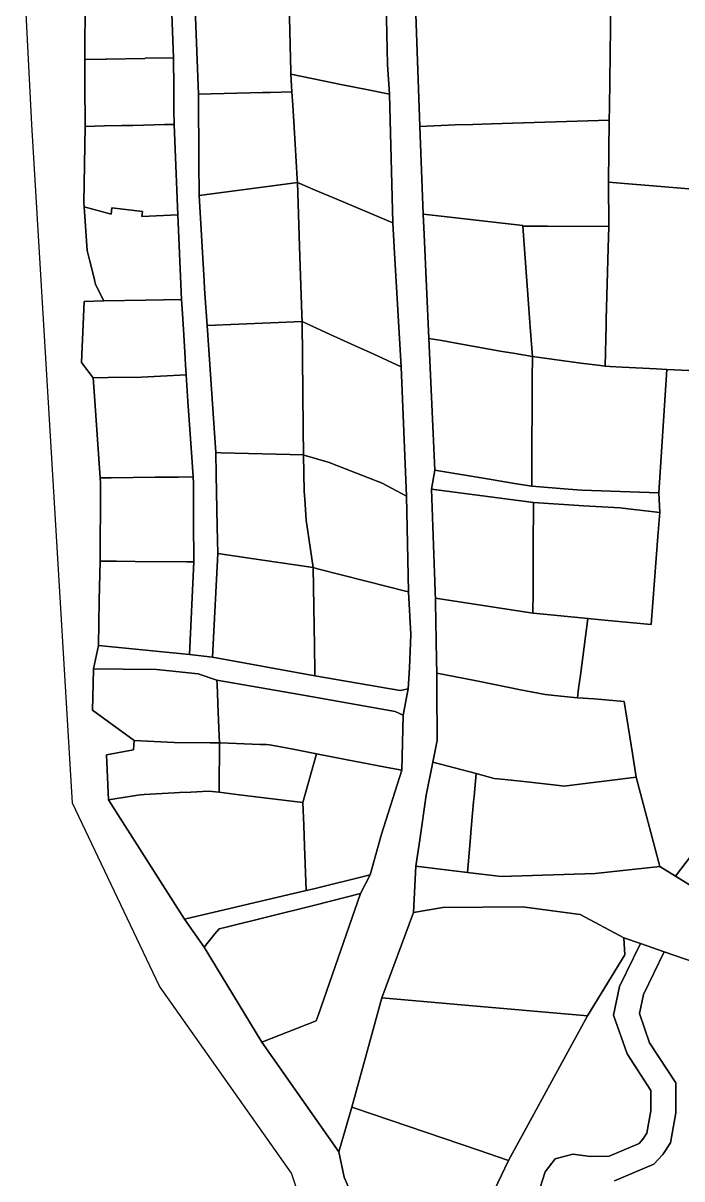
# Model space of a CAD drawing. Header units: inches. Extents: x 469561 to 471650, y 1000291 to 1003909.
# Drawn here: x 469973.5 to 470104.8, y 1002006.8 to 1002237.2 of the extents above; entities that cross this region are included whole.
import ezdxf

# ---------------------------------------------------------------- set-up
doc = ezdxf.new("R2010")
doc.units = ezdxf.units.IN
doc.header["$MEASUREMENT"] = 0
doc.layers.add('Gulele_10_08_New_Parcel', color=7, linetype='Continuous')

msp = doc.modelspace()

# ---------------------------------------------------------------- linework, layer by layer
at = {"layer": 'Gulele_10_08_New_Parcel'}
for points in [[(470026.188, 1002252.7846), (470042.6938, 1002255.4998), (470045.6541, 1002252.3729), (470045.8286, 1002244.2312), (470046.1562, 1002228.9471), (470046.1571, 1002228.9336), (470046.5363, 1002222.9679), (470042.2838, 1002223.8337), (470037.1994, 1002224.8688), (470026.8937, 1002226.967), (470026.8813, 1002227.4202), (470026.5127, 1002240.9069), (470026.4116, 1002244.6042)], [(470051.2332, 1002253.8924), (470052.7708, 1002255.6143), (470058.6848, 1002256.3954), (470058.6103, 1002250.0597), (470058.5569, 1002245.5219), (470067.8298, 1002244.3136), (470069.1114, 1002244.1466), (470075.015, 1002243.4546), (470078.4685, 1002243.0498), (470079.6277, 1002242.9139), (470090.6727, 1002241.6192), (470090.3786, 1002220.3426), (470090.3435, 1002217.8017), (470066.842, 1002217.0805), (470063.1748, 1002216.9679), (470059.6552, 1002216.8599), (470052.6013, 1002216.544)], [(470007.4151, 1002250.3661), (470026.188, 1002252.7846), (470026.4116, 1002244.6042), (470026.5127, 1002240.9069), (470026.8813, 1002227.4202), (470026.8937, 1002226.967), (470027.102, 1002223.4929), (470022.7331, 1002223.344), (470021.2459, 1002223.3067), (470008.4693, 1002222.9864)], [(469985.7951, 1002229.9014), (469985.8898, 1002242.3619), (469985.926, 1002247.1241), (469989.9929, 1002247.1746), (470002.7555, 1002248.9819), (470002.8676, 1002246.1529), (470003.4977, 1002230.2582), (469997.8149, 1002230.1437), (469997.7585, 1002230.1425), (469990.1518, 1002229.9892), (469989.9967, 1002229.9861)], [(469985.7951, 1002229.9014), (469989.9967, 1002229.9861), (469990.1518, 1002229.9892), (469997.7585, 1002230.1425), (469997.8149, 1002230.1437), (470003.4977, 1002230.2582), (470003.5471, 1002224.1637), (470003.5816, 1002219.9013), (470003.6054, 1002216.9674), (470001.7524, 1002216.9265), (469995.359, 1002216.7852), (469993.2012, 1002216.7376), (469989.7704, 1002216.6618), (469985.8556, 1002216.5753), (469985.8169, 1002225.1061)], [(470046.5363, 1002222.9679), (470047.1832, 1002197.3855), (470045.9693, 1002197.8966), (470036.0334, 1002202.0802), (470031.7417, 1002203.8871), (470028.1875, 1002205.3837), (470028.1429, 1002206.1275), (470027.729, 1002213.0324), (470027.2641, 1002220.7887), (470027.102, 1002223.4929), (470026.8937, 1002226.967), (470037.1994, 1002224.8688), (470042.2838, 1002223.8337)], [(470024.7567, 1002204.9304), (470008.6061, 1002202.7963), (470008.5555, 1002209.4596), (470008.555, 1002209.5247), (470008.4693, 1002222.9864), (470021.2459, 1002223.3067), (470022.7331, 1002223.344), (470027.102, 1002223.4929), (470027.2641, 1002220.7887), (470027.729, 1002213.0324), (470028.1429, 1002206.1275), (470028.1875, 1002205.3837)], [(470052.6013, 1002216.544), (470059.6552, 1002216.8599), (470063.1748, 1002216.9679), (470066.842, 1002217.0805), (470090.3435, 1002217.8017), (470090.173, 1002205.474), (470090.2322, 1002196.621), (470078.0148, 1002196.6873), (470077.2761, 1002196.6913), (470073.1288, 1002196.7138), (470073.1185, 1002196.8562), (470057.4048, 1002198.6228), (470053.2406, 1002199.091)], [(469985.6133, 1002201.3109), (469985.8556, 1002216.5753), (469989.7704, 1002216.6618), (469993.2012, 1002216.7376), (469995.359, 1002216.7852), (470001.7524, 1002216.9265), (470003.6054, 1002216.9674), (470004.3852, 1002198.9433), (469997.1814, 1002198.6205), (469997.2971, 1002199.6272), (469991.2081, 1002200.3271), (469991.0676, 1002199.1052), (469985.6683, 1002200.5314)], [(470008.6061, 1002202.7963), (470024.7567, 1002204.9304), (470028.1875, 1002205.3837), (470028.6172, 1002192.7361), (470028.6873, 1002190.6717), (470029.0818, 1002179.0591), (470029.0859, 1002178.939), (470029.1285, 1002177.6841), (470010.1916, 1002176.9196), (470009.7361, 1002183.2469), (470009.6624, 1002184.2708), (470009.5739, 1002185.8221)], [(470047.5404, 1002191.3394), (470048.8793, 1002168.6793), (470042.5841, 1002171.5494), (470039.7238, 1002172.8535), (470038.8091, 1002173.2705), (470034.7303, 1002175.1301), (470032.8842, 1002175.9718), (470030.2884, 1002177.1553), (470029.1285, 1002177.6841), (470029.0859, 1002178.939), (470029.0818, 1002179.0591), (470028.6873, 1002190.6717), (470028.6172, 1002192.7361), (470028.1875, 1002205.3837), (470031.7417, 1002203.8871), (470036.0334, 1002202.0802), (470045.9693, 1002197.8966), (470047.1832, 1002197.3855)], [(470089.4993, 1002168.7793), (470089.7166, 1002177.0355), (470089.7448, 1002178.1037), (470090.1194, 1002192.3342), (470090.2322, 1002196.621), (470090.173, 1002205.474), (470113.4474, 1002203.5314), (470112.2044, 1002170.9335), (470112.0785, 1002167.6314), (470101.8449, 1002168.1517), (470099.7675, 1002168.2573), (470092.8816, 1002168.6073), (470090.4549, 1002168.7307)], [(469985.6683, 1002200.5314), (469991.0676, 1002199.1052), (469991.2081, 1002200.3271), (469997.2971, 1002199.6272), (469997.1814, 1002198.6205), (470004.3852, 1002198.9433), (470005.1142, 1002182.0929), (469997.9276, 1002181.9689), (469989.5877, 1002181.8249), (469987.9693, 1002185.0793), (469987.7397, 1002186.0008), (469987.5952, 1002186.5808), (469986.8101, 1002189.7322), (469986.2796, 1002191.8616)], [(470053.2406, 1002199.091), (470057.4048, 1002198.6228), (470073.1185, 1002196.8562), (470073.1288, 1002196.7138), (470074.3186, 1002180.2502), (470074.5839, 1002176.5782), (470075.0096, 1002170.6881), (470071.1855, 1002171.3628), (470069.0251, 1002171.744), (470060.1712, 1002173.3062), (470056.9449, 1002173.8755), (470054.358, 1002174.3319), (470053.4227, 1002195.0559)], [(470073.1288, 1002196.7138), (470077.2761, 1002196.6913), (470078.0148, 1002196.6873), (470090.2322, 1002196.621), (470090.1194, 1002192.3342), (470089.7448, 1002178.1037), (470089.7166, 1002177.0355), (470089.4993, 1002168.7793), (470088.6073, 1002168.8968), (470084.6985, 1002169.4117), (470075.0096, 1002170.6881), (470074.5839, 1002176.5782), (470074.3186, 1002180.2502)], [(469985.1842, 1002169.5068), (469985.6687, 1002181.6611), (469989.5877, 1002181.8249), (469997.9276, 1002181.9689), (470005.1142, 1002182.0929), (470005.2835, 1002179.2514), (470005.4704, 1002176.1149), (470005.7421, 1002171.5568), (470005.8922, 1002169.0373), (470006.009, 1002167.0775), (469997.0809, 1002166.5834), (469990.5001, 1002166.5215), (469987.4843, 1002166.4932)], [(470010.1916, 1002176.9196), (470029.1285, 1002177.6841), (470029.3293, 1002156.3934), (470029.3793, 1002151.0944), (470013.0071, 1002151.5421), (470011.8971, 1002151.5724)], [(470029.1285, 1002177.6841), (470030.2884, 1002177.1553), (470032.8842, 1002175.9718), (470034.7303, 1002175.1301), (470038.8091, 1002173.2705), (470039.7238, 1002172.8535), (470042.5841, 1002171.5494), (470048.8793, 1002168.6793), (470049.9473, 1002142.8685), (470045.066, 1002145.4562), (470036.0538, 1002148.9828), (470034.5293, 1002149.5793), (470033.8584, 1002149.7767), (470029.6983, 1002151.0006), (470029.3793, 1002151.0944), (470029.3293, 1002156.3934)], [(470054.358, 1002174.3319), (470056.9449, 1002173.8755), (470060.1712, 1002173.3062), (470069.0251, 1002171.744), (470071.1855, 1002171.3628), (470075.0096, 1002170.6881), (470074.9879, 1002166.2654), (470074.965, 1002161.6036), (470074.9185, 1002152.1266), (470074.8828, 1002144.8681), (470071.8789, 1002145.3626), (470066.4004, 1002146.2646), (470055.593, 1002148.0438), (470055.25, 1002155.3441)], [(470074.8828, 1002144.8681), (470074.9185, 1002152.1266), (470074.965, 1002161.6036), (470074.9879, 1002166.2654), (470075.0096, 1002170.6881), (470084.6985, 1002169.4117), (470088.6073, 1002168.8968), (470089.4993, 1002168.7793), (470090.4549, 1002168.7307), (470092.8816, 1002168.6073), (470099.7675, 1002168.2573), (470101.8449, 1002168.1517), (470100.2271, 1002143.532), (470084.9011, 1002144.051), (470082.1536, 1002144.2751)], [(469987.4843, 1002166.4932), (469990.5001, 1002166.5215), (469997.0809, 1002166.5834), (470006.009, 1002167.0775), (470006.3774, 1002161.735), (470007.0756, 1002151.6096), (470007.4121, 1002146.7292), (470004.4051, 1002146.6962), (470000.1941, 1002146.6501), (469999.8064, 1002146.6458), (469991.0968, 1002146.5504), (469989.6892, 1002146.5349), (469988.8739, 1002146.526), (469987.677, 1002163.7242)], [(470011.8971, 1002151.5724), (470013.0071, 1002151.5421), (470029.3793, 1002151.0944), (470029.5402, 1002143.8095), (470029.649, 1002142.3022), (470029.9518, 1002138.1049), (470030.7884, 1002132.2491), (470031.3045, 1002128.6365), (470021.2722, 1002130.1274), (470012.3088, 1002131.4594), (470012.2, 1002136.777), (470011.9866, 1002147.1995)], [(470029.3793, 1002151.0944), (470029.6983, 1002151.0006), (470033.8584, 1002149.7767), (470034.5293, 1002149.5793), (470036.0538, 1002148.9828), (470045.066, 1002145.4562), (470049.9473, 1002142.8685), (470050.0628, 1002136.6312), (470050.3001, 1002123.8141), (470049.4305, 1002124.0349), (470046.3153, 1002124.8257), (470032.202, 1002128.4087), (470031.3045, 1002128.6365), (470030.7884, 1002132.2491), (470029.9518, 1002138.1049), (470029.649, 1002142.3022), (470029.5402, 1002143.8095)], [(469988.8505, 1002129.9215), (469988.9422, 1002144.5624), (469988.9478, 1002145.4648), (469988.8739, 1002146.526), (469989.6892, 1002146.5349), (469991.0968, 1002146.5504), (469999.8064, 1002146.6458), (470000.1941, 1002146.6501), (470004.4051, 1002146.6962), (470007.4121, 1002146.7292), (470007.4993, 1002145.4648), (470007.4993, 1002144.6375), (470007.4993, 1002142.8973), (470007.4993, 1002141.0793), (470007.5002, 1002140.733), (470007.5078, 1002137.8797), (470007.5293, 1002129.7793), (470006.052, 1002129.7905), (469995.8561, 1002129.8682), (469992.1002, 1002129.8968)], [(470054.9393, 1002144.2793), (470055.593, 1002148.0438), (470066.4004, 1002146.2646), (470071.8789, 1002145.3626), (470074.8828, 1002144.8681), (470082.1536, 1002144.2751), (470084.9011, 1002144.051), (470100.2271, 1002143.532), (470100.4174, 1002139.623), (470092.9667, 1002140.4995), (470092.5152, 1002140.528), (470087.6812, 1002140.8328), (470085.2912, 1002140.9836), (470075.2464, 1002141.617)], [(470054.9393, 1002144.2793), (470075.2464, 1002141.617), (470075.2009, 1002132.5528), (470075.1569, 1002123.7895), (470075.1358, 1002119.5778), (470055.6932, 1002122.5325), (470055.6598, 1002123.495), (470055.5698, 1002126.0913), (470055.5203, 1002127.5205)], [(470075.1358, 1002119.5778), (470075.1569, 1002123.7895), (470075.2009, 1002132.5528), (470075.2464, 1002141.617), (470085.2912, 1002140.9836), (470087.6812, 1002140.8328), (470092.5152, 1002140.528), (470092.9667, 1002140.4995), (470100.4174, 1002139.623), (470100.0492, 1002134.8589), (470098.6897, 1002117.2661), (470089.3727, 1002118.1805), (470086.0666, 1002118.505), (470084.7317, 1002118.636), (470075.8723, 1002119.5055)], [(470011.2472, 1002110.781), (470012.3088, 1002131.4594), (470021.2722, 1002130.1274), (470031.3045, 1002128.6365), (470031.5617, 1002112.9894), (470031.5743, 1002112.2198), (470031.6332, 1002108.6383), (470031.6594, 1002107.0434)], [(469988.5396, 1002113.1047), (469988.7063, 1002122.1191), (469988.8505, 1002129.9215), (469992.1002, 1002129.8968), (469995.8561, 1002129.8682), (470006.052, 1002129.7905), (470007.5293, 1002129.7793), (470006.6822, 1002111.3278)], [(470031.3045, 1002128.6365), (470032.202, 1002128.4087), (470046.3153, 1002124.8257), (470049.4305, 1002124.0349), (470050.3001, 1002123.8141), (470050.7679, 1002115.3248), (470050.5002, 1002108.6602), (470050.2818, 1002104.4547), (470048.6916, 1002104.1388), (470031.6594, 1002107.0434), (470031.6332, 1002108.6383), (470031.5743, 1002112.2198), (470031.5617, 1002112.9894)], [(470055.6932, 1002122.5325), (470075.1358, 1002119.5778), (470075.8723, 1002119.5055), (470084.7317, 1002118.636), (470086.0666, 1002118.505), (470084.5743, 1002107.1923), (470084.2218, 1002104.5204), (470083.9821, 1002102.7035), (470080.6625, 1002103.0249), (470077.5866, 1002103.3227), (470072.6622, 1002104.3001), (470067.8202, 1002105.2611), (470063.5231, 1002106.114), (470055.9696, 1002107.6132), (470055.9235, 1002110.2223), (470055.7193, 1002121.7793)], [(469987.5676, 1002108.4347), (469988.5396, 1002113.1047), (470006.6822, 1002111.3278), (470011.2472, 1002110.781), (470031.6594, 1002107.0434), (470048.6916, 1002104.1388), (470050.2818, 1002104.4547), (470049.2539, 1002099.2511), (470047.658, 1002099.9642), (470028.9902, 1002103.263), (470012.1316, 1002106.2252), (470008.3787, 1002107.4617), (470005.2441, 1002107.7993), (470003.3765, 1002108.0004), (470000.1087, 1002108.3523), (470000.0875, 1002108.3524), (469993.4311, 1002108.3962)], [(469987.3549, 1002100.2126), (469987.4903, 1002105.4474), (469987.5676, 1002108.4347), (469993.4311, 1002108.3962), (470000.0875, 1002108.3524), (470000.1087, 1002108.3523), (470003.3765, 1002108.0004), (470005.2441, 1002107.7993), (470008.3787, 1002107.4617), (470012.1316, 1002106.2252), (470012.1675, 1002105.3783), (470012.1678, 1002105.3688), (470012.3236, 1002101.6877), (470012.3356, 1002101.4032), (470012.603, 1002095.0802), (470012.6605, 1002093.7216), (470010.7891, 1002093.7285), (470003.6277, 1002093.7551), (469995.6683, 1002094.1877)], [(470055.1714, 1002089.8929), (470056.0494, 1002094.2032), (470055.9895, 1002104.2671), (470055.9696, 1002107.6132), (470063.5231, 1002106.114), (470067.8202, 1002105.2611), (470072.6622, 1002104.3001), (470077.5866, 1002103.3227), (470080.6625, 1002103.0249), (470083.9821, 1002102.7035), (470087.3062, 1002102.4672), (470093.3259, 1002101.9459), (470094.9679, 1002091.6014), (470095.7206, 1002086.8597), (470081.2729, 1002085.1036), (470080.3299, 1002085.2066), (470073.9012, 1002085.9086), (470069.5051, 1002086.3886), (470067.3841, 1002086.6202), (470063.811, 1002087.5777)], [(470012.1316, 1002106.2252), (470028.9902, 1002103.263), (470047.658, 1002099.9642), (470049.2539, 1002099.2511), (470048.9655, 1002088.2497), (470045.7137, 1002088.8781), (470037.7952, 1002090.4082), (470032, 1002091.5281), (470027.343, 1002092.428), (470024.4648, 1002092.9842), (470022.6286, 1002093.339), (470022.0291, 1002093.3625), (470020.728, 1002093.4135), (470012.8954, 1002093.7207), (470012.6605, 1002093.7216), (470012.603, 1002095.0802), (470012.3356, 1002101.4032), (470012.3236, 1002101.6877), (470012.1678, 1002105.3688), (470012.1675, 1002105.3783)], [(469990.1538, 1002091.3355), (469995.545, 1002092.2875), (469995.6683, 1002094.1877), (470003.6277, 1002093.7551), (470010.7891, 1002093.7285), (470012.6605, 1002093.7216), (470012.5668, 1002084.5564), (470012.5597, 1002083.8582), (470010.4641, 1002084.111), (470006.9436, 1002083.9124), (470004.7067, 1002083.7862), (470003.6037, 1002083.724), (469997.6348, 1002083.3873), (469996.9285, 1002083.3475), (469996.3588, 1002083.2591), (469990.567, 1002082.3223)], [(470012.5597, 1002083.8582), (470012.5668, 1002084.5564), (470012.6605, 1002093.7216), (470012.8954, 1002093.7207), (470020.728, 1002093.4135), (470022.0291, 1002093.3625), (470022.6286, 1002093.339), (470024.4648, 1002092.9842), (470027.343, 1002092.428), (470032, 1002091.5281), (470029.2793, 1002081.8411), (470016.57, 1002083.3744)], [(470029.2793, 1002081.8411), (470032, 1002091.5281), (470037.7952, 1002090.4082), (470045.7137, 1002088.8781), (470048.9655, 1002088.2497), (470044.9693, 1002075.4793), (470042.6893, 1002067.3793), (470031.1893, 1002064.5793), (470029.9318, 1002064.2834), (470029.6025, 1002073.1446), (470029.4498, 1002077.2522)], [(470051.8171, 1002069.1315), (470052.5543, 1002074.3532), (470053.8144, 1002083.2677), (470055.1714, 1002089.8929), (470063.811, 1002087.5777), (470063.4028, 1002082.9991), (470063.309, 1002081.9471), (470062.9082, 1002077.4521), (470062.5359, 1002073.2767), (470062.0553, 1002067.8866)], [(470062.0553, 1002067.8866), (470062.5359, 1002073.2767), (470062.9082, 1002077.4521), (470063.309, 1002081.9471), (470063.4028, 1002082.9991), (470063.811, 1002087.5777), (470067.3841, 1002086.6202), (470069.5051, 1002086.3886), (470073.9012, 1002085.9086), (470080.3299, 1002085.2066), (470081.2729, 1002085.1036), (470095.7206, 1002086.8597), (470100.43, 1002069.0595), (470087.5593, 1002067.6793), (470068.8208, 1002067.064)], [(469990.567, 1002082.3223), (469996.3588, 1002083.2591), (469996.9285, 1002083.3475), (469997.6348, 1002083.3873), (470003.6037, 1002083.724), (470004.7067, 1002083.7862), (470006.9436, 1002083.9124), (470010.4641, 1002084.111), (470012.5597, 1002083.8582), (470016.57, 1002083.3744), (470029.2793, 1002081.8411), (470029.4498, 1002077.2522), (470029.6025, 1002073.1446), (470029.9318, 1002064.2834), (470005.6893, 1002058.5793)], [(470005.6893, 1002058.5793), (470029.9318, 1002064.2834), (470031.1893, 1002064.5793), (470042.6893, 1002067.3793), (470040.777, 1002063.6583), (470031.6578, 1002061.3871), (470022.0167, 1002058.9859), (470013.7177, 1002056.919), (470012.5735, 1002056.634), (470011.7329, 1002055.6133), (470009.5935, 1002053.0155)], [(470009.5935, 1002053.0155), (470011.7329, 1002055.6133), (470012.5735, 1002056.634), (470013.7177, 1002056.919), (470022.0167, 1002058.9859), (470031.6578, 1002061.3871), (470040.777, 1002063.6583), (470034.576, 1002045.8771), (470032.3103, 1002039.3805), (470031.9434, 1002038.3284), (470021.0878, 1002034.0712)], [(470045.0293, 1002042.8793), (470051.3393, 1002059.8793), (470057.1669, 1002060.8912), (470073.0247, 1002060.9976), (470084.519, 1002059.5076), (470093.2193, 1002054.8793), (470093.4393, 1002051.4793), (470086.0293, 1002039.2793), (470060.0593, 1002041.5793)], [(470039.0293, 1002021.0793), (470042.1293, 1002032.4793), (470045.0293, 1002042.8793), (470060.0593, 1002041.5793), (470086.0293, 1002039.2793), (470070.2439, 1002010.4739), (470064.2563, 1002012.5082), (470043.3679, 1002019.6052)], [(470036.4693, 1002012.1793), (470039.0293, 1002021.0793), (470043.3679, 1002019.6052), (470064.2563, 1002012.5082), (470070.2439, 1002010.4739), (470063.1621, 1001995.568), (470054.7335, 1001995.1445), (470048.4993, 1001996.8793), (470044.7493, 1001997.7793), (470040.2448, 1002000.7592), (470037.4777, 1002007.1449)]]:
    msp.add_lwpolyline(points, close=True, dxfattribs=at)
for points in [[(470051.2332, 1002253.8924), (470052.6013, 1002216.544), (470053.2406, 1002199.091), (470053.4227, 1002195.0559), (470054.358, 1002174.3319), (470055.25, 1002155.3441), (470055.593, 1002148.0438), (470054.9393, 1002144.2793), (470055.5203, 1002127.5205), (470055.5698, 1002126.0913), (470055.6598, 1002123.495), (470055.6932, 1002122.5325), (470055.7193, 1002121.7793), (470055.9235, 1002110.2223), (470055.9696, 1002107.6132), (470055.9895, 1002104.2671), (470056.0494, 1002094.2032), (470055.1714, 1002089.8929), (470053.8144, 1002083.2677), (470052.5543, 1002074.3532), (470051.8171, 1002069.1315), (470051.3393, 1002059.8793), (470045.0293, 1002042.8793), (470042.1293, 1002032.4793), (470039.0293, 1002021.0793), (470036.4693, 1002012.1793), (470021.0878, 1002034.0712), (470031.9434, 1002038.3284), (470032.3103, 1002039.3805), (470034.576, 1002045.8771), (470040.777, 1002063.6583), (470042.6893, 1002067.3793), (470044.9693, 1002075.4793), (470048.9655, 1002088.2497), (470049.2539, 1002099.2511), (470050.2818, 1002104.4547), (470050.5002, 1002108.6602), (470050.7679, 1002115.3248), (470050.3001, 1002123.8141), (470050.0628, 1002136.6312), (470049.9473, 1002142.8685), (470048.8793, 1002168.6793), (470047.5404, 1002191.3394), (470047.1832, 1002197.3855), (470046.5363, 1002222.9679), (470046.1571, 1002228.9336), (470046.1562, 1002228.9471), (470045.8286, 1002244.2312)], [(470037.9814, 1001974.9655), (470026.9966, 1002007.9282), (470000.6909, 1002045.228), (469983.3465, 1002081.6604), (469975.2524, 1002216.981), (469973.518, 1002250.8111)], [(470007.4151, 1002250.3661), (470008.4693, 1002222.9864), (470008.555, 1002209.5247), (470008.5555, 1002209.4596), (470008.6061, 1002202.7963), (470009.5739, 1002185.8221), (470009.6624, 1002184.2708), (470009.7361, 1002183.2469), (470010.1916, 1002176.9196), (470011.8971, 1002151.5724), (470011.9866, 1002147.1995), (470012.2, 1002136.777), (470012.3088, 1002131.4594), (470011.2472, 1002110.781), (470006.6822, 1002111.3278), (470007.5293, 1002129.7793), (470007.5078, 1002137.8797), (470007.5002, 1002140.733), (470007.4993, 1002141.0793), (470007.4993, 1002142.8973), (470007.4993, 1002144.6375), (470007.4993, 1002145.4648), (470007.4121, 1002146.7292), (470007.0756, 1002151.6096), (470006.3774, 1002161.735), (470006.009, 1002167.0775), (470005.8922, 1002169.0373), (470005.7421, 1002171.5568), (470005.4704, 1002176.1149), (470005.2835, 1002179.2514), (470005.1142, 1002182.0929), (470004.3852, 1002198.9433), (470003.6054, 1002216.9674), (470003.5816, 1002219.9013), (470003.5471, 1002224.1637), (470003.4977, 1002230.2582), (470002.8676, 1002246.1529)], [(469985.8898, 1002242.3619), (469985.7951, 1002229.9014), (469985.8169, 1002225.1061), (469985.8556, 1002216.5753), (469985.6133, 1002201.3109), (469985.6683, 1002200.5314), (469986.2796, 1002191.8616), (469986.8101, 1002189.7322), (469987.5952, 1002186.5808), (469987.7397, 1002186.0008), (469987.9693, 1002185.0793), (469989.5877, 1002181.8249), (469985.6687, 1002181.6611), (469985.1842, 1002169.5068), (469987.4843, 1002166.4932), (469987.677, 1002163.7242), (469988.8739, 1002146.526), (469988.9478, 1002145.4648), (469988.9422, 1002144.5624), (469988.8505, 1002129.9215), (469988.7063, 1002122.1191), (469988.5396, 1002113.1047), (469987.5676, 1002108.4347), (469987.4903, 1002105.4474), (469987.3549, 1002100.2126), (469995.6683, 1002094.1877), (469995.545, 1002092.2875), (469990.1538, 1002091.3355), (469990.567, 1002082.3223), (470005.6893, 1002058.5793), (470009.5935, 1002053.0155), (470021.0878, 1002034.0712), (470036.4693, 1002012.1793), (470037.4777, 1002007.1449), (470040.2448, 1002000.7592)], [(470113.4474, 1002203.5314), (470090.173, 1002205.474), (470090.3435, 1002217.8017), (470090.3786, 1002220.3426), (470090.6727, 1002241.6192)], [(470106.7016, 1002071.3352), (470103.5434, 1002067.1297), (470100.43, 1002069.0595), (470095.7206, 1002086.8597), (470094.9679, 1002091.6014), (470093.3259, 1002101.9459), (470087.3062, 1002102.4672), (470083.9821, 1002102.7035), (470084.2218, 1002104.5204), (470084.5743, 1002107.1923), (470086.0666, 1002118.505), (470089.3727, 1002118.1805), (470098.6897, 1002117.2661), (470100.0492, 1002134.8589), (470100.4174, 1002139.623), (470100.2271, 1002143.532), (470101.8449, 1002168.1517), (470112.0785, 1002167.6314)], [(470108.2284, 1002064.2257), (470103.5434, 1002067.1297), (470106.7016, 1002071.3352)], [(470125.5918, 1002043.6692), (470101.2866, 1002052.0857), (470096.5311, 1002053.7325), (470093.2193, 1002054.8793), (470084.519, 1002059.5076), (470073.0247, 1002060.9976), (470057.1669, 1002060.8912), (470051.3393, 1002059.8793), (470051.8171, 1002069.1315), (470062.0553, 1002067.8866), (470068.8208, 1002067.064), (470087.5593, 1002067.6793), (470100.43, 1002069.0595), (470103.5434, 1002067.1297), (470108.2284, 1002064.2257)], [(470063.1621, 1001995.568), (470070.2439, 1002010.4739), (470086.0293, 1002039.2793), (470093.4393, 1002051.4793), (470093.2193, 1002054.8793), (470096.5311, 1002053.7325), (470092.3891, 1002045.1448), (470091.1942, 1002039.4503), (470093.8909, 1002031.7062), (470098.6132, 1002024.4316), (470098.6463, 1002020.3883), (470097.8242, 1002015.9022), (470097.0394, 1002014.7254), (470096.2744, 1002013.8638), (470090.3195, 1002011.3603), (470086.5907, 1002011.2855), (470083.0617, 1002011.7356), (470079.5518, 1002010.8322), (470077.5569, 1002008.2156), (470076.0551, 1002003.4065)], [(470076.0551, 1002003.4065), (470077.5569, 1002008.2156), (470079.5518, 1002010.8322), (470083.0617, 1002011.7356), (470086.5907, 1002011.2855), (470090.3195, 1002011.3603), (470096.2744, 1002013.8638), (470097.0394, 1002014.7254), (470097.8242, 1002015.9022), (470098.6463, 1002020.3883), (470098.6132, 1002024.4316), (470093.8909, 1002031.7062), (470091.1942, 1002039.4503), (470092.3891, 1002045.1448), (470096.5311, 1002053.7325), (470101.2866, 1002052.0857), (470097.1319, 1002043.5306), (470096.3445, 1002039.7803), (470098.3889, 1002033.9088), (470103.5737, 1002025.9225), (470103.6234, 1002019.9564), (470102.5309, 1002013.9958), (470100.9865, 1002011.6808), (470099.2437, 1002009.7174), (470091.3706, 1002006.4071)], [(470091.3706, 1002006.4071), (470099.2437, 1002009.7174), (470100.9865, 1002011.6808), (470102.5309, 1002013.9958), (470103.6234, 1002019.9564), (470103.5737, 1002025.9225), (470098.3889, 1002033.9088), (470096.3445, 1002039.7803), (470097.1319, 1002043.5306), (470101.2866, 1002052.0857), (470125.5918, 1002043.6692), (470132.3651, 1002039.7407), (470140.8995, 1002029.5807), (470149.5694, 1002020.098), (470160.8931, 1002012.5554), (470159.8968, 1001998.4178), (470128.2293, 1002019.0501), (470124.8477, 1002008.4575), (470114.7485, 1001976.7202)]]:
    msp.add_lwpolyline(points, dxfattribs=at)

doc.saveas('drawing.dxf')
